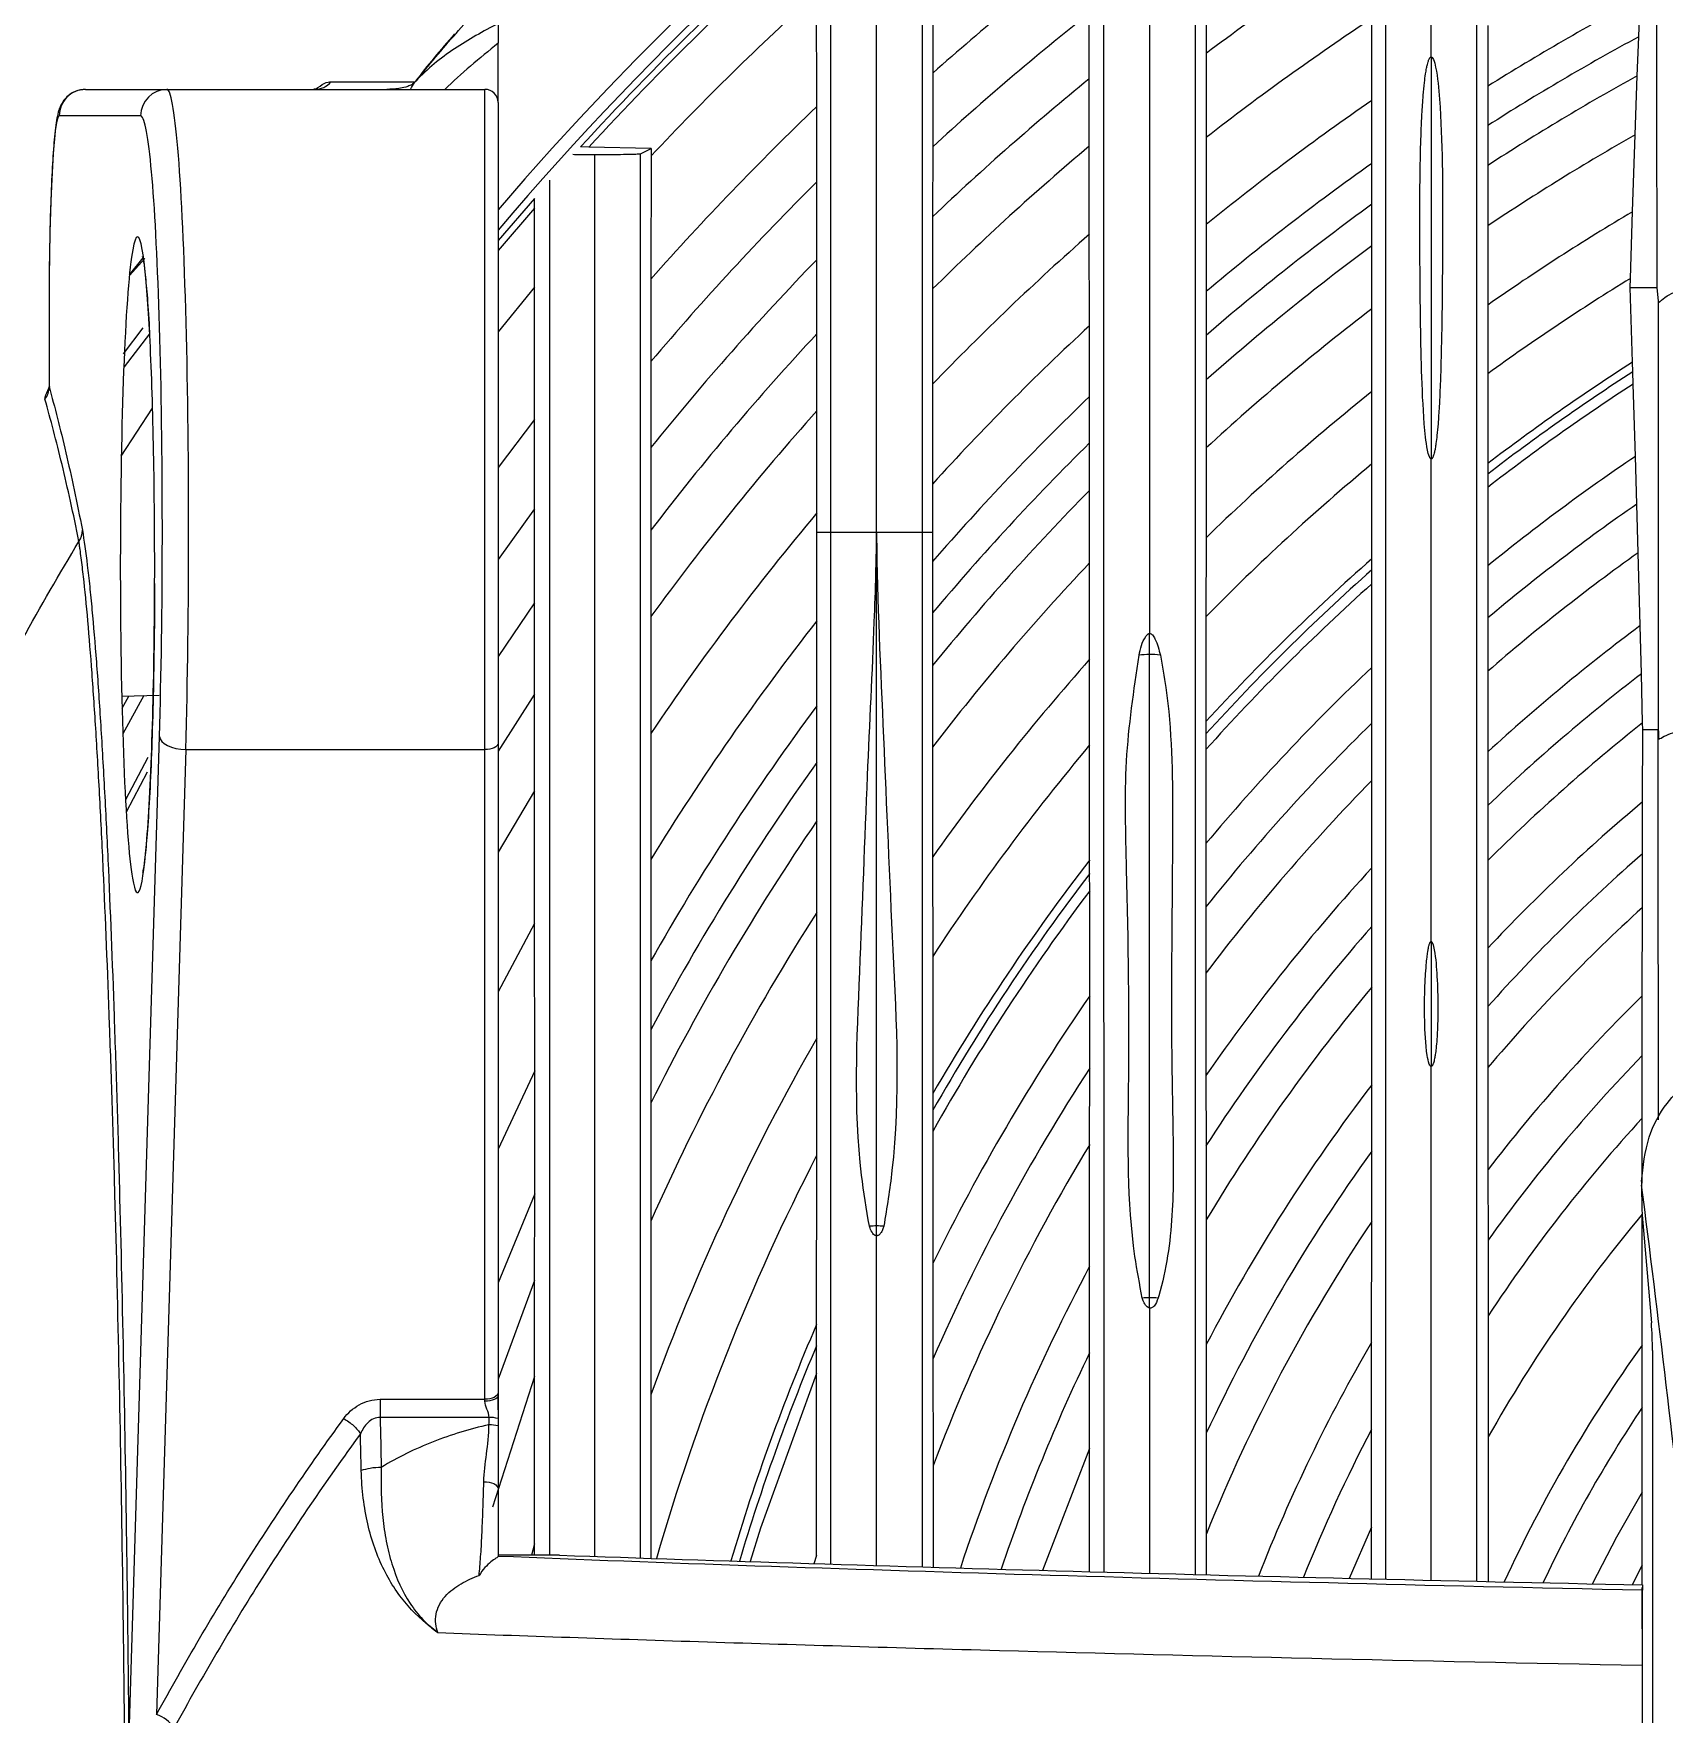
# Model space of a CAD drawing. Extents: x 9.3 to 87.2, y 0.6 to 68.8.
# Drawn here: x 77.683 to 79.536, y 27.189 to 29.099 of the extents above; entities that cross this region are included whole.
import ezdxf

# ---------------------------------------------------------------- set-up
doc = ezdxf.new("R2010")
doc.units = 0
doc.header["$MEASUREMENT"] = 0
doc.layers.add('OBJECT', color=7, linetype='CONTINUOUS')

msp = doc.modelspace()

# ---------------------------------------------------------------- linework, layer by layer
at = {"layer": 'OBJECT'}
for p, q in [((78.5728, 29.0155), (78.5727, 29.1442)), ((78.7047, 29.1349), (78.7046, 29.0535)), ((79.0152, 29.1492), (79.0152, 29.076)), ((79.5066, 29.095), (79.5083, 29.1387)), ((78.8825, 29.0471), (78.8825, 29.1214)), ((79.2035, 29.0224), (79.2034, 29.1156)), ((79.3352, 29.1076), (79.3352, 29.0388)), ((78.2109, 29.0202), (78.2109, 29.0875)), ((79.505, 29.0507), (79.5066, 29.095)), ((79.0152, 29.076), (79.0152, 28.9804)), ((79.2709, 29.0719), (79.2709, 28.6154)), ((78.7046, 29.0535), (78.7046, 28.9699)), ((78.8825, 28.9707), (78.8825, 29.0471)), ((79.5026, 28.9836), (79.505, 29.0507)), ((77.7423, 29.0352), (77.8347, 29.0352)), ((77.8347, 29.0352), (78.1959, 29.0352)), ((78.1959, 28.2852), (78.1959, 29.0352)), ((78.2109, 29.0202), (78.2109, 28.2927)), ((79.2035, 28.9511), (79.2035, 29.0224)), ((79.3352, 29.0388), (79.3352, 28.9941)), ((77.8048, 29.0052), (77.7123, 29.0052)), ((78.5728, 28.9299), (78.5728, 29.0155)), ((79.3352, 28.9941), (79.3352, 28.9488)), ((79.4997, 28.8963), (79.5026, 28.9836)), ((78.3139, 28.9696), (78.3043, 28.9698)), ((78.3846, 28.9682), (78.3139, 28.9696)), ((78.3726, 28.9621), (78.3846, 28.9682)), ((78.3846, 28.9682), (78.3846, 28.9596)), ((78.7046, 28.9699), (78.7045, 28.8904)), ((78.8825, 28.8705), (78.8825, 28.9707)), ((79.0152, 28.9804), (79.0152, 28.8815)), ((78.3846, 28.9596), (78.3845, 28.8197)), ((79.2035, 28.9047), (79.2035, 28.9511)), ((79.3352, 28.9488), (79.3352, 28.88)), ((78.5729, 28.8417), (78.5728, 28.9299)), ((78.2521, 28.9114), (78.2109, 28.8634)), ((78.2521, 28.9004), (78.2521, 28.9114)), ((78.2521, 28.9004), (78.2109, 28.8522)), ((78.2522, 28.8104), (78.2521, 28.9004)), ((78.7045, 28.8904), (78.7045, 28.8084)), ((79.2035, 28.8575), (79.2035, 28.9047)), ((79.4972, 28.8205), (79.4997, 28.8963)), ((78.8826, 28.7665), (78.8825, 28.8705)), ((79.0152, 28.8815), (79.0152, 28.8054)), ((79.3352, 28.88), (79.3351, 28.7903)), ((79.2036, 28.7858), (79.2035, 28.8575)), ((77.8097, 28.8432), (77.7921, 28.8238)), ((77.7922, 28.8245), (77.8078, 28.8437)), ((78.573, 28.7575), (78.5729, 28.8417)), ((78.2522, 28.8104), (78.2109, 28.7599)), ((78.2523, 28.6602), (78.2522, 28.8104)), ((78.3845, 28.8197), (78.3845, 28.7259)), ((79.4969, 28.81), (79.4972, 28.8205)), ((78.7045, 28.8084), (78.7044, 28.7002)), ((79.0152, 28.8054), (79.0152, 28.7557)), ((79.4996, 28.7253), (79.4969, 28.81)), ((79.4969, 28.81), (79.5275, 28.81)), ((79.5292, 28.7946), (79.5275, 28.81)), ((79.5292, 28.2997), (79.5292, 28.7946)), ((77.7008, 28.7852), (77.7008, 28.6973)), ((77.7008, 28.7852), (77.7008, 28.6973)), ((77.7008, 28.7852), (77.7008, 28.7852)), ((79.2036, 28.6919), (79.2036, 28.7858)), ((79.3351, 28.7903), (79.3351, 28.7121)), ((77.7853, 28.7349), (77.8078, 28.7642)), ((77.8147, 28.7575), (77.7859, 28.72)), ((78.573, 28.6701), (78.573, 28.7575)), ((78.8826, 28.6862), (78.8826, 28.7665)), ((79.0152, 28.7557), (79.0151, 28.7051)), ((78.3845, 28.7259), (78.3844, 28.6284)), ((79.5, 28.7144), (79.4996, 28.7253)), ((78.7044, 28.7002), (78.7044, 28.5869)), ((79.0151, 28.7051), (79.0151, 28.6279)), ((79.3351, 28.7121), (79.3351, 28.61)), ((79.5004, 28.7004), (79.5, 28.7144)), ((79.5029, 28.6183), (79.5004, 28.7004)), ((78.8827, 28.6335), (78.8826, 28.6862)), ((79.2036, 28.6098), (79.2036, 28.6919)), ((77.7828, 28.6187), (77.8184, 28.673)), ((78.2523, 28.6602), (78.2109, 28.6057)), ((78.2523, 28.5586), (78.2523, 28.6602)), ((78.573, 28.5541), (78.573, 28.6701)), ((78.3844, 28.6284), (78.3844, 28.5345)), ((78.8827, 28.5797), (78.8827, 28.6335)), ((79.0151, 28.6279), (79.0151, 28.5259)), ((79.2035, 28.5021), (79.2036, 28.6098)), ((79.3351, 28.61), (79.3351, 28.5982)), ((79.5045, 28.5642), (79.5029, 28.6183)), ((78.7044, 28.5869), (78.7044, 28.5322)), ((79.3351, 28.5982), (79.3351, 28.5831)), ((79.3351, 28.5831), (79.3352, 28.494)), ((78.8828, 28.4973), (78.8827, 28.5797)), ((79.5061, 28.5088), (79.5045, 28.5642)), ((78.2523, 28.5586), (78.2109, 28.5011)), ((78.2522, 28.452), (78.2523, 28.5586)), ((78.573, 28.5322), (78.573, 28.5541)), ((78.3844, 28.5345), (78.3845, 28.4362)), ((78.573, 28.5322), (78.5889, 28.5322)), ((78.573, 28.4313), (78.573, 28.5322)), ((78.5889, 28.5322), (78.6409, 28.5322)), ((78.6409, 28.5322), (78.6929, 28.5322)), ((78.6409, 28.532), (78.6409, 28.532)), ((78.6409, 27.7442), (78.6409, 28.532)), ((78.6929, 28.5322), (78.7044, 28.5322)), ((78.7044, 28.5322), (78.7044, 28.4987)), ((79.0151, 28.5259), (79.015, 28.4361)), ((79.5083, 28.426), (79.5061, 28.5088)), ((78.7044, 28.4987), (78.7045, 28.4405)), ((78.8828, 28.3878), (78.8828, 28.4973)), ((79.2035, 28.4895), (79.2035, 28.5021)), ((79.2035, 28.4735), (79.2035, 28.4895)), ((79.3352, 28.494), (79.3352, 28.4349)), ((79.2035, 28.3786), (79.2035, 28.4735)), ((78.2522, 28.452), (78.2109, 28.391)), ((78.2523, 28.3483), (78.2522, 28.452)), ((78.3845, 28.4362), (78.3845, 28.3036)), ((78.5729, 28.3349), (78.573, 28.4313)), ((78.7045, 28.4405), (78.7045, 28.3807)), ((79.015, 28.4361), (79.015, 28.317)), ((79.3352, 28.4349), (79.3352, 28.3742)), ((78.9509, 28.3932), (78.9509, 28.4171)), ((79.5097, 28.3713), (79.5083, 28.426)), ((78.9509, 27.6625), (78.9509, 28.3932)), ((78.7045, 28.3807), (78.7045, 28.2881)), ((78.8829, 28.2904), (78.8828, 28.3878)), ((79.2035, 28.3154), (79.2035, 28.3786)), ((79.3352, 28.3742), (79.3353, 28.2827)), ((79.5111, 28.3156), (79.5097, 28.3713)), ((77.7833, 28.3459), (77.8258, 28.347)), ((77.7837, 28.3322), (77.7914, 28.3461)), ((77.8083, 28.3465), (77.7845, 28.3031)), ((78.2523, 28.3483), (78.2109, 28.2834)), ((78.2523, 28.2385), (78.2523, 28.3483)), ((78.5729, 28.2707), (78.5729, 28.3349)), ((79.015, 28.317), (79.015, 28.3031)), ((79.2035, 28.2501), (79.2035, 28.3154)), ((79.5113, 28.308), (79.5111, 28.3156)), ((77.7914, 27.1524), (77.8261, 28.3002)), ((78.3845, 28.3036), (78.3844, 28.1604)), ((79.015, 28.3031), (79.015, 28.2852)), ((79.511, 28.2259), (79.5113, 28.308)), ((79.5113, 28.308), (79.5288, 28.308)), ((77.8128, 28.2762), (77.7876, 28.2283)), ((77.8561, 28.2852), (77.8229, 27.1893)), ((77.8561, 28.2852), (78.1959, 28.2852)), ((78.1959, 27.5472), (78.1959, 28.2852)), ((78.2109, 28.2927), (78.2109, 27.5547)), ((78.7045, 28.2881), (78.7045, 28.1633)), ((78.8829, 28.1599), (78.8829, 28.2904)), ((79.015, 28.2852), (79.0149, 28.1786)), ((79.3353, 28.2827), (79.3353, 28.2218)), ((77.8122, 28.2597), (77.7884, 28.2141)), ((78.5729, 28.2042), (78.5729, 28.2707)), ((78.2523, 28.2385), (78.2109, 28.1687)), ((78.2524, 28.0878), (78.2523, 28.2385)), ((79.2035, 28.1509), (79.2035, 28.2501)), ((79.3353, 28.2218), (79.3353, 28.1593)), ((79.5109, 28.1669), (79.511, 28.2259)), ((78.5729, 28.1002), (78.5729, 28.2042)), ((78.7045, 28.1633), (78.7046, 28.0503)), ((79.0149, 28.1786), (79.015, 28.1066)), ((79.5108, 28.1058), (79.5109, 28.1669)), ((78.3844, 28.1604), (78.3843, 28.0451)), ((78.8829, 28.1445), (78.8829, 28.1599)), ((78.883, 28.1247), (78.8829, 28.1445)), ((79.2035, 28.0844), (79.2035, 28.1509)), ((79.3353, 28.1593), (79.3353, 28.0597)), ((78.883, 28.0054), (78.883, 28.1247)), ((79.015, 28.1066), (79.015, 28.0313)), ((79.5107, 28.0055), (79.5108, 28.1058)), ((78.2524, 28.0878), (78.2109, 28.01)), ((78.2525, 27.9205), (78.2524, 28.0878)), ((78.5728, 27.9573), (78.5729, 28.1002)), ((79.2035, 28.0155), (79.2035, 28.0844)), ((79.2709, 28.0673), (79.2709, 27.9254)), ((78.7046, 28.0503), (78.7046, 27.8946)), ((79.3353, 28.0597), (79.3353, 27.9935)), ((78.3843, 28.0451), (78.3843, 27.9667)), ((79.015, 28.0313), (79.015, 27.9151)), ((79.2034, 27.9043), (79.2035, 28.0155)), ((78.883, 27.9235), (78.883, 28.0054)), ((79.3353, 27.9935), (79.3353, 27.9241)), ((79.5107, 27.9377), (79.5107, 28.0055)), ((78.3843, 27.9667), (78.3843, 27.8838)), ((78.5728, 27.8242), (78.5728, 27.9573)), ((79.5106, 27.8666), (79.5107, 27.9377)), ((78.2525, 27.9205), (78.2109, 27.8315)), ((78.2525, 27.7807), (78.2525, 27.9205)), ((78.8829, 27.8365), (78.883, 27.9235)), ((79.015, 27.9151), (79.0151, 27.8353)), ((79.3353, 27.9241), (79.3354, 27.8082)), ((78.7046, 27.8946), (78.7046, 27.8758)), ((79.2034, 27.8292), (79.2034, 27.9043)), ((78.3843, 27.8838), (78.3843, 27.7497)), ((78.7046, 27.8758), (78.7047, 27.8515)), ((79.5106, 27.7926), (79.5106, 27.8666)), ((78.7047, 27.8515), (78.7048, 27.7015)), ((78.8828, 27.6983), (78.8829, 27.8365)), ((78.5726, 27.6321), (78.5728, 27.8242)), ((79.0151, 27.8353), (79.0151, 27.7509)), ((79.2033, 27.7492), (79.2034, 27.8292)), ((79.3354, 27.8082), (79.3355, 27.728)), ((78.2525, 27.7807), (78.2109, 27.6796)), ((78.2524, 27.682), (78.2525, 27.7807)), ((79.5099, 27.7946), (79.5099, 27.7906)), ((78.3843, 27.7497), (78.3845, 27.5524)), ((78.6409, 27.7329), (78.6409, 27.7442)), ((79.0151, 27.7509), (79.0153, 27.6094)), ((79.2032, 27.6118), (79.2033, 27.7492)), ((79.5105, 27.6086), (79.5106, 27.7575)), ((79.5107, 27.7565), (79.5211, 27.6341)), ((79.3355, 27.728), (79.3356, 27.642)), ((78.7048, 27.7015), (78.7049, 27.5934)), ((78.8827, 27.5999), (78.8828, 27.6983)), ((78.2524, 27.682), (78.2109, 27.5702)), ((78.2523, 27.5732), (78.2524, 27.682)), ((78.9509, 27.6508), (78.9509, 27.6625)), ((78.5726, 27.6081), (78.5726, 27.6321)), ((79.3356, 27.642), (79.3358, 27.5045)), ((78.5725, 27.5766), (78.5726, 27.6081)), ((79.0153, 27.6094), (79.0154, 27.5086)), ((79.2031, 27.5129), (79.2032, 27.6118)), ((79.5105, 27.538), (79.5105, 27.6086)), ((78.7049, 27.5934), (78.705, 27.4718)), ((78.8827, 27.4914), (78.8827, 27.5999)), ((79.5222, 27.6026), (79.5222, 25.7295)), ((78.2523, 27.5732), (78.2045, 27.4245)), ((78.2523, 27.3832), (78.2523, 27.5732)), ((78.5725, 27.3699), (78.5725, 27.5766)), ((78.2109, 27.5547), (78.2109, 27.5512)), ((78.2109, 27.5512), (78.2109, 27.5512)), ((78.3845, 27.5524), (78.3844, 27.3668)), ((78.0768, 27.5472), (78.1959, 27.5472)), ((78.1959, 27.545), (78.1959, 27.5472)), ((78.2109, 27.5352), (78.2109, 27.5352)), ((79.5106, 27.4419), (79.5105, 27.538)), ((78.2006, 27.5266), (78.0768, 27.5266)), ((79.2031, 27.402), (79.2031, 27.5129)), ((79.0154, 27.5086), (79.0154, 27.3945)), ((79.3358, 27.5045), (79.3358, 27.3403)), ((78.8827, 27.4914), (78.8293, 27.3529)), ((78.8826, 27.3517), (78.8827, 27.4914)), ((78.705, 27.4718), (78.705, 27.3564)), ((79.5107, 27.3587), (79.5106, 27.4419)), ((79.2031, 27.402), (79.1778, 27.3438)), ((79.2031, 27.3433), (79.2031, 27.402)), ((78.2523, 27.3832), (78.2487, 27.3702)), ((78.2523, 27.3702), (78.2523, 27.3832)), ((79.0154, 27.3945), (79.0154, 27.3481)), ((78.2806, 27.3702), (78.2109, 27.3702)), ((78.5725, 27.3699), (78.5696, 27.3605)), ((79.5107, 27.3587), (79.4992, 27.3366)), ((79.5107, 27.3364), (79.5107, 27.3587)), ((79.5108, 27.2386), (79.5107, 27.3333)), ((79.5109, 27.3364), (79.5109, 27.3303)), ((79.5108, 27.1269), (79.5108, 27.2386))]:
    msp.add_line(p, q, dxfattribs=at)
at = {"layer": 'OBJECT', "flags": 128}
for points in [[(78.1173, 29.0446), (78.1167, 29.0439), (78.1166, 29.0439)], [(77.7347, 28.5216), (77.7347, 28.5216), (77.7347, 28.5217)], [(77.7347, 28.5217), (77.7347, 28.5217), (77.7347, 28.5217)], [(77.8261, 28.3002), (77.8269, 28.2973), (77.8288, 28.2946), (77.8316, 28.2921), (77.8354, 28.2898), (77.8398, 28.2879), (77.8449, 28.2865), (77.8504, 28.2856), (77.8561, 28.2852)], [(79.529, 27.8647), (79.529, 27.9496), (79.5289, 28.1332), (79.5288, 28.308), (79.5288, 28.308), (79.5288, 28.308)], [(78.2109, 28.2927), (78.2106, 28.2912), (78.2097, 28.2898), (78.2084, 28.2885), (78.2065, 28.2874), (78.2042, 28.2865), (78.2016, 28.2858), (78.1988, 28.2853), (78.1959, 28.2852)], [(78.5725, 27.5766), (78.5091, 27.4009), (78.4973, 27.3628)], [(78.2109, 27.5547), (78.2106, 27.5533), (78.2097, 27.5519), (78.2084, 27.5506), (78.2065, 27.5494), (78.2042, 27.5485), (78.2016, 27.5478), (78.1988, 27.5474), (78.1959, 27.5472)], [(78.2109, 27.5512), (78.2106, 27.55), (78.2097, 27.5488), (78.2084, 27.5478), (78.2065, 27.5468), (78.2042, 27.5461), (78.2016, 27.5455), (78.1988, 27.5451), (78.1959, 27.545)], [(78.1946, 27.4536), (78.1977, 27.4536), (78.2007, 27.4532), (78.2035, 27.4525), (78.206, 27.4515), (78.2081, 27.4502), (78.2096, 27.4487), (78.2106, 27.4471), (78.2109, 27.4454)], [(79.5106, 27.4419), (79.4814, 27.3905), (79.4543, 27.3379), (79.4541, 27.3376)]]:
    msp.add_lwpolyline(points, dxfattribs=at)
at = {"layer": 'OBJECT'}
for centre, radius, start, end in [((80.8209, 26.6652), 3.435, 90.5004, 139.4488), ((80.8209, 26.6652), 3.42, 112.0832, 139.7434), ((80.8209, 26.6652), 3.4123, 131.2121, 137.5179), ((80.8209, 26.6652), 3.4051, 131.3185, 137.411), ((80.8209, 26.6652), 3.1911, 127.4051, 131.5437), ((80.8209, 26.6652), 3.0121, 122.4802, 126.8326), ((80.8209, 26.6652), 3.3466, 132.204, 136.7173), ((80.8209, 26.6652), 2.8002, 117.9533, 122.0433), ((80.8209, 26.6652), 3.129, 128.2797, 132.5599), ((80.8209, 26.6652), 2.9361, 123.428, 127.9515), ((80.8209, 26.6652), 2.7624, 118.4092, 122.5354), ((78.0025, 29.0596), 0.0244, 270.1038, 319.3542), ((80.8209, 26.6652), 3.071, 129.1393, 133.5636), ((80.8209, 26.6652), 2.7243, 118.8827, 123.0484), ((77.7423, 29.0052), 0.03, 90.0389, 180.0396), ((77.8348, 29.0052), 0.03, 90.04, 180.0396), ((78.1959, 29.0202), 0.015, 0, 90), ((80.8209, 26.6652), 2.8588, 124.4562, 129.1712), ((80.8209, 26.6652), 3.2524, 133.7271, 138.5131), ((80.8209, 26.6652), 2.667, 119.6231, 123.854), ((80.8209, 26.6652), 3.0121, 130.0561, 134.6395), ((80.8209, 26.6652), 2.8002, 125.2814, 130.1544), ((80.8209, 26.6652), 3.1911, 134.7878, 139.775), ((80.8209, 26.6652), 2.7624, 125.8372, 130.8191), ((80.8209, 26.6652), 2.5929, 120.6336, 124.9596), ((80.8209, 26.6652), 2.9361, 131.3136, 136.1244), ((80.8209, 26.6652), 2.7243, 126.4176, 131.5153), ((80.8209, 26.6652), 3.129, 135.9255, 141.139), ((80.8209, 26.6652), 2.5293, 121.5562, 125.9745), ((80.8209, 26.6652), 2.667, 127.3312, 132.6161), ((80.8209, 26.6652), 3.071, 137.054, 142.5029), ((80.8209, 26.6652), 2.8588, 132.6893, 137.762), ((80.8209, 26.6652), 2.4474, 122.6737, 127.378), ((77.6763, 28.6976), 0.0245, 323.8756, 359.3449), ((80.8209, 26.6652), 2.438, 122.8058, 127.5468), ((80.8209, 26.6652), 2.4261, 122.9758, 127.7644), ((80.8209, 26.6652), 2.8002, 133.8029, 139.0975), ((80.8209, 26.6652), 2.5929, 128.5894, 134.142), ((80.8209, 26.6652), 3.0121, 138.2699, 143.9862), ((80.8209, 26.6652), 2.7624, 134.5581, 140.0088), ((80.8209, 26.6652), 2.5293, 129.7497, 135.5602), ((80.8209, 26.6652), 2.3562, 124.0112, 129.0902), ((80.8209, 26.6652), 2.7243, 135.3516, 140.9727), ((80.8209, 26.6652), 2.3106, 124.7298, 130.0138), ((80.8209, 26.6652), 2.9361, 139.9598, 146.0804), ((80.8209, 26.6652), 2.2645, 125.4951, 131.0012), ((80.8209, 26.6652), 2.667, 136.6109, 142.5172), ((80.8209, 26.6652), 2.4474, 131.3639, 137.5518), ((80.8209, 26.6652), 2.438, 131.5588, 137.7938), ((80.8209, 26.6652), 2.4261, 131.8102, 138.1068), ((80.8209, 26.6652), 2.8588, 141.8442, 148.4632), ((80.8209, 26.6652), 2.1962, 126.7019, 132.5665), ((78.9508, 28.3111), 0.0821, 89.9705, 98.2625), ((78.9509, 28.3113), 0.082, 81.4162, 90.0342), ((80.8209, 26.6652), 2.5929, 138.3683, 144.7054), ((80.8209, 26.6652), 2.3562, 133.3483, 140.0368), ((80.8209, 26.6652), 2.1518, 127.5419, 133.663), ((80.8209, 26.6652), 2.8002, 143.3969, 150.4752), ((80.8209, 26.6652), 2.3106, 134.4251, 141.4054), ((80.8209, 26.6652), 2.107, 128.4353, 134.8359), ((80.8209, 26.6652), 2.5293, 140.0158, 146.796), ((80.8209, 26.6652), 2.7624, 144.4657, 151.8904), ((80.8209, 26.6652), 2.2645, 135.5817, 142.8929), ((80.8209, 26.6652), 2.0376, 130.0045, 136.8109), ((80.8209, 26.6652), 2.7243, 145.6039, 153.4293), ((80.8209, 26.6652), 1.9928, 131.0982, 138.1996), ((80.8209, 26.6652), 2.4474, 142.3568, 149.847), ((80.8209, 26.6652), 2.438, 142.6438, 150.2287), ((80.8209, 26.6652), 2.1962, 137.4289, 145.3119), ((80.8209, 26.6652), 2.4261, 143.0155, 150.7261), ((80.8209, 26.6652), 1.9472, 132.2819, 139.7212), ((80.8209, 26.6652), 2.667, 147.4473, 156.0061), ((80.8209, 26.6652), 2.1518, 138.7342, 147.0585), ((80.8209, 26.6652), 2.107, 140.1425, 148.984), ((80.8209, 26.6652), 2.3562, 145.3325, 153.9067), ((80.8209, 26.6652), 1.8743, 134.3474, 142.4237), ((80.8209, 26.6652), 2.5929, 150.1103, 159.9911), ((80.8209, 26.6652), 1.8264, 135.8368, 144.4156), ((80.8209, 26.6652), 2.3106, 147.003, 156.3137), ((80.8209, 26.6652), 2.0376, 142.5449, 152.3937), ((80.8209, 26.6652), 1.7777, 137.4815, 146.6677), ((80.8209, 26.6652), 2.2645, 148.8498, 159.1333), ((80.8209, 26.6652), 2.5293, 152.7276, 163.9058), ((80.8209, 26.6652), 1.9928, 144.261, 154.961), ((78.6409, 27.6316), 0.1125, 89.9913, 94.19), ((78.6409, 27.6316), 0.1125, 85.8099, 90.0088), ((80.8209, 26.6652), 1.9472, 146.1723, 158.0034), ((80.8209, 26.6652), 1.7059, 140.1856, 150.5266), ((80.8209, 26.6652), 2.1962, 151.9384, 161.6802), ((78.9509, 27.5404), 0.1221, 89.992, 93.8377), ((78.9509, 27.5409), 0.1216, 85.4428, 90.0136), ((80.8209, 26.6652), 2.4474, 156.7288, 163.4208), ((79.1349, 27.6041), 0.3873, 359.79, 4.4489), ((80.8209, 26.6652), 2.438, 157.2486, 163.3628), ((80.8209, 26.6652), 1.8743, 149.6671, 158.6894), ((80.8209, 26.6652), 1.6146, 144.248, 155.3047), ((80.8209, 26.6652), 2.1518, 154.2537, 161.3254), ((80.8209, 26.6652), 1.5744, 146.3313, 154.6691), ((78.201, 27.4814), 0.0369, 74.4234, 90.6608), ((78.201, 27.49), 0.0367, 74.3368, 90.6537), ((80.8209, 26.6652), 1.8264, 152.3449, 158.1451), ((77.8064, 27.1463), 0.0461, 37.4386, 69.0192)]:
    msp.add_arc(centre, radius, start, end, dxfattribs=at)
for centre, major_axis, ratio, start_param, end_param in [((77.8347, 28.5352), (0, 0.5), 0.049263, 4.18879, 6.283185), ((77.7123, 28.7852), (0, 0.22), 0.052408, 0, 1.570796), ((77.8048, 28.5352), (0, 0.47), 0.052408, 6.195505, 6.283185), ((77.8048, 28.5352), (0, 0.47), 0.052408, 4.18879, 6.195505), ((77.8012, 28.4952), (0, 0.3725), 0.052408, 5.51324, 6.637187), ((77.8012, 28.4952), (0, 0.3725), 0.052408, 0.354002, 2.843171), ((77.8012, 28.4952), (0, 0.3725), 0.052408, 4.712389, 5.51324), ((77.8012, 28.4952), (0, 0.3725), 0.052408, 4.653537, 4.712389), ((77.8012, 28.4952), (0, 0.3725), 0.052408, 2.843171, 4.653537), ((78.8413, 20.0611), (0, 10.0108), 0.105104, 5.524599, 5.594554), ((79.5109, 27.7911), (-0.0001, 0.0366), 0.028557, 1.585401, 2.805474), ((82.5729, 27.5166), (6, 0), 0.034921, 3.915211, 4.176817)]:
    msp.add_ellipse(centre, major_axis=major_axis, ratio=ratio, start_param=start_param, end_param=end_param, dxfattribs=at)
for points, knots in [([(78.7388, 29.9666), (78.563, 29.8736), (78.3936, 29.7704), (78.1489, 29.6), (78.0692, 29.5408), (77.9135, 29.4177), (77.8376, 29.3538), (77.7266, 29.2545), (77.69, 29.2207), (77.6181, 29.1523), (77.5827, 29.1177), (77.4783, 29.0121), (77.411, 28.9398), (77.2157, 28.7169), (77.0946, 28.5605), (76.9827, 28.3962)], [0, 0, 0, 0, 0.25, 0.25, 0.375, 0.375, 0.5, 0.5, 0.5625, 0.5625, 0.625, 0.625, 0.75, 0.75, 1, 1, 1, 1]), ([(76.992, 28.3964), (77.1029, 28.5599), (77.2232, 28.7161), (77.418, 28.9392), (77.4851, 29.0116), (77.6235, 29.1519), (77.6949, 29.2199), (77.8417, 29.3516), (77.9173, 29.4153), (78.0719, 29.5378), (78.1509, 29.5966), (78.3126, 29.7094), (78.3952, 29.7634), (78.5217, 29.8405), (78.5642, 29.8656), (78.6286, 29.9022), (78.6502, 29.9142), (78.6934, 29.938), (78.7152, 29.9497), (78.737, 29.9613)], [0, 0, 0, 0, 0.25, 0.25, 0.375, 0.375, 0.5, 0.5, 0.625, 0.625, 0.75, 0.75, 0.875, 0.875, 0.9375, 0.9375, 0.96875, 0.96875, 1, 1, 1, 1]), ([(78.7369, 29.9546), (78.6502, 29.9087), (78.5649, 29.8601), (78.3976, 29.7578), (78.2339, 29.6507), (78.0773, 29.5338), (77.9624, 29.4426), (77.9246, 29.4115), (77.8499, 29.3482), (77.8129, 29.316), (77.6309, 29.152), (77.494, 29.0125), (77.3016, 28.7906), (77.2396, 28.7145), (77.1206, 28.5587), (77.0635, 28.4791), (77.0089, 28.3976)], [0, 0, 0, 0, 0.125, 0.125, 0.25, 0.375, 0.375, 0.4375, 0.4375, 0.5, 0.5, 0.75, 0.75, 0.875, 0.875, 1, 1, 1, 1]), ([(77.0155, 28.3979), (77.0698, 28.4792), (77.1267, 28.5588), (77.245, 28.714), (77.3065, 28.7897), (77.4341, 28.9372), (77.5003, 29.0091), (77.637, 29.1486), (77.7073, 29.2162), (77.8521, 29.3468), (77.9265, 29.4098), (78.0794, 29.5315), (78.1577, 29.5899), (78.3176, 29.7018), (78.3992, 29.7552), (78.5659, 29.8571), (78.6509, 29.9055), (78.7373, 29.9513)], [0, 0, 0, 0, 0.125, 0.125, 0.25, 0.25, 0.375, 0.375, 0.5, 0.5, 0.625, 0.625, 0.75, 0.75, 0.875, 0.875, 1, 1, 1, 1]), ([(78.7474, 29.9409), (78.662, 29.8957), (78.5779, 29.8481), (78.4128, 29.7477), (78.332, 29.695), (78.1738, 29.5848), (78.0963, 29.5272), (77.9448, 29.4073), (77.8711, 29.3451), (77.7276, 29.2164), (77.6578, 29.1499), (77.5223, 29.0124), (77.4566, 28.9415), (77.3299, 28.7962), (77.2688, 28.7216), (77.1512, 28.5687), (77.0947, 28.4903), (77.0406, 28.4102)], [0, 0, 0, 0, 0.125, 0.125, 0.25, 0.25, 0.375, 0.375, 0.5, 0.5, 0.625, 0.625, 0.75, 0.75, 0.875, 0.875, 1, 1, 1, 1]), ([(77.0893, 28.4159), (77.1409, 28.4943), (77.1949, 28.5711), (77.3073, 28.7208), (77.3657, 28.7939), (77.4871, 28.9363), (77.5501, 29.0058), (77.6804, 29.1409), (77.7475, 29.2063), (77.8855, 29.3327), (77.9565, 29.3937), (78.1022, 29.5115), (78.1771, 29.5683), (78.4062, 29.731), (78.5652, 29.8298), (78.7305, 29.9187)], [0, 0, 0, 0, 0.125, 0.125, 0.25, 0.25, 0.375, 0.375, 0.5, 0.5, 0.625, 0.625, 0.75, 0.75, 1, 1, 1, 1]), ([(79.2709, 29.0719), (79.2709, 29.1303), (79.2709, 29.2505), (79.2709, 29.4616), (79.2709, 29.6072), (79.2709, 29.6975)], [0, 0, 0, 0, 0.2635522, 0.5429809, 1, 1, 1, 1]), ([(79.3226, 27.3406), (79.3226, 27.4161), (79.3226, 27.5841), (79.3226, 27.8239), (79.3226, 28.0638), (79.3226, 28.2822), (79.3226, 28.4785), (79.3226, 28.6701), (79.3226, 28.8666), (79.3226, 29.0728), (79.3226, 29.2816), (79.3226, 29.4931), (79.3226, 29.6292), (79.3226, 29.6984)], [0, 0, 0, 0, 0.076748, 0.170724, 0.25993, 0.344183, 0.423507, 0.498162, 0.588795, 0.681648, 0.782045, 0.889239, 1, 1, 1, 1]), ([(79.2191, 29.6813), (79.2191, 29.6135), (79.2191, 29.475), (79.2191, 29.2568), (79.2191, 29.036), (79.2191, 28.8164), (79.2191, 28.5882), (79.2191, 28.3588), (79.2191, 28.1175), (79.2191, 27.8707), (79.2191, 27.6146), (79.2191, 27.4309), (79.2191, 27.3429)], [0, 0, 0, 0, 0.109442, 0.223712, 0.329874, 0.428294, 0.525911, 0.629748, 0.71751, 0.810757, 0.909396, 1, 1, 1, 1]), ([(78.6409, 28.5322), (78.6409, 28.606), (78.6409, 28.7536), (78.6409, 29.0043), (78.6409, 29.1708), (78.6409, 29.2726)], [0, 0, 0, 0, 0.280082, 0.560024, 1, 1, 1, 1]), ([(78.6929, 28.5322), (78.6929, 28.6061), (78.6929, 28.7538), (78.6929, 29.0049), (78.6929, 29.1716), (78.6929, 29.2734)], [0, 0, 0, 0, 0.2800818, 0.5600234, 1, 1, 1, 1]), ([(78.8988, 29.272), (78.8988, 29.1825), (78.8988, 29.0067), (78.8988, 28.7257), (78.8988, 28.4464), (78.8988, 28.1732), (78.8988, 27.9024), (78.8989, 27.6328), (78.8989, 27.4438), (78.8989, 27.3512)], [0, 0, 0, 0, 0.169042, 0.332288, 0.484209, 0.621568, 0.750608, 0.877793, 1, 1, 1, 1]), ([(78.9509, 29.2718), (78.9509, 29.1952), (78.9509, 29.0441), (78.9509, 28.819), (78.9509, 28.6111), (78.9509, 28.4805), (78.9509, 28.4171)], [0, 0, 0, 0, 0.2943602, 0.581245, 0.7968207, 1, 1, 1, 1]), ([(79.0027, 29.272), (79.0027, 29.1825), (79.0027, 29.0067), (79.0027, 28.7257), (79.0027, 28.4464), (79.0028, 28.1732), (79.0028, 27.9024), (79.0028, 27.6319), (79.0028, 27.442), (79.0028, 27.3485)], [0, 0, 0, 0, 0.168834, 0.331878, 0.483612, 0.620802, 0.749682, 0.87671, 1, 1, 1, 1]), ([(78.5889, 28.5322), (78.5889, 28.6061), (78.5889, 28.7538), (78.5889, 28.9957), (78.5889, 29.154), (78.5889, 29.2474)], [0, 0, 0, 0, 0.290799, 0.581453, 1, 1, 1, 1]), ([(79.5275, 28.81), (79.5275, 28.81), (79.5275, 28.8795), (79.5273, 28.9925), (79.5271, 29.122), (79.5269, 29.1884), (79.5269, 29.2173), (79.5269, 29.2173)], [0, 0, 0, 0, 0.000002, 0.499459, 0.749669, 0.999997, 1, 1, 1, 1]), ([(78.1173, 29.0446), (78.1248, 29.0537), (78.1323, 29.0628), (78.1475, 29.0808), (78.1553, 29.0898), (78.1708, 29.1078), (78.1787, 29.1167), (78.1946, 29.1345), (78.2027, 29.1434), (78.2109, 29.1522)], [0, 0, 0, 0, 0.25, 0.25, 0.5, 0.5, 0.75, 0.75, 1, 1, 1, 1]), ([(78.1615, 29.0984), (78.1535, 29.0893), (78.1457, 29.0802), (78.1307, 29.0621), (78.1236, 29.0531), (78.1173, 29.0446)], [0, 0, 0, 0, 0.5, 0.5, 1, 1, 1, 1]), ([(78.2109, 29.1099), (78.2024, 29.1055), (78.194, 29.101), (78.1774, 29.0915), (78.1693, 29.0865), (78.1613, 29.0813)], [0, 0, 0, 0, 0.5, 0.5, 1, 1, 1, 1]), ([(78.2109, 29.1099), (78.2109, 29.1076), (78.2109, 29.1034), (78.2109, 29.0974), (78.2109, 29.0922), (78.2109, 29.089), (78.2109, 29.0875)], [0, 0, 0, 0, 0.3105889, 0.5789244, 0.8078542, 1, 1, 1, 1]), ([(78.1613, 29.0813), (78.1533, 29.0759), (78.1456, 29.0702), (78.1309, 29.0581), (78.1238, 29.0516), (78.1173, 29.0446)], [0, 0, 0, 0, 0.5, 0.5, 1, 1, 1, 1]), ([(78.2109, 29.0875), (78.2003, 29.079), (78.1898, 29.0704), (78.1694, 29.053), (78.1595, 29.0441), (78.1504, 29.0352)], [0, 0, 0, 0, 0.5, 0.5, 1, 1, 1, 1]), ([(79.2709, 28.6154), (79.2708, 28.6154), (79.2706, 28.6155), (79.2702, 28.6157), (79.2695, 28.6164), (79.2679, 28.6196), (79.265, 28.6327), (79.2602, 28.6857), (79.2587, 28.7697), (79.2577, 28.8759), (79.2582, 28.9525), (79.2601, 29.0033), (79.2616, 29.0261), (79.263, 29.0414), (79.2643, 29.0516), (79.2654, 29.0585), (79.2664, 29.0631), (79.2672, 29.0661), (79.2679, 29.0682), (79.2685, 29.0695), (79.2691, 29.0705), (79.2695, 29.0712), (79.27, 29.0716), (79.2704, 29.0719), (79.2707, 29.0719), (79.2708, 29.0719), (79.2709, 29.0719)], [0, 0, 0, 0, 0.000459, 0.001037, 0.002137, 0.006183, 0.022225, 0.086119, 0.341385, 0.558432, 0.778026, 0.850867, 0.899686, 0.932428, 0.954405, 0.969173, 0.979112, 0.985817, 0.990355, 0.993443, 0.995561, 0.997451, 0.99862, 0.999247, 0.999765, 1, 1, 1, 1]), ([(79.2709, 29.0719), (79.271, 29.0719), (79.2712, 29.0719), (79.2717, 29.0717), (79.2726, 29.0709), (79.2745, 29.0671), (79.2781, 29.0514), (79.2837, 28.9878), (79.2841, 28.8847), (79.2833, 28.7769), (79.2816, 28.709), (79.2802, 28.6781), (79.2789, 28.6573), (79.2777, 28.6434), (79.2765, 28.634), (79.2756, 28.6278), (79.2747, 28.6236), (79.274, 28.6208), (79.2734, 28.6189), (79.2729, 28.6176), (79.2725, 28.6168), (79.2721, 28.6162), (79.2717, 28.6157), (79.2713, 28.6155), (79.2711, 28.6154), (79.2709, 28.6154), (79.2709, 28.6154)], [0, 0, 0, 0, 0.000501, 0.001151, 0.00236, 0.007574, 0.028162, 0.110155, 0.437763, 0.717794, 0.81063, 0.872803, 0.914462, 0.942394, 0.961138, 0.973731, 0.982205, 0.987919, 0.991787, 0.994417, 0.99622, 0.997472, 0.998806, 0.999341, 0.999785, 1, 1, 1, 1]), ([(78.0034, 29.0354), (78.007, 29.0379), (78.0151, 29.0435), (78.0189, 29.0436), (78.021, 29.0437)], [0, 0, 0, 0, 0.442492, 1, 1, 1, 1]), ([(78.1161, 29.0432), (78.115, 29.0421), (78.114, 29.0415), (78.1121, 29.0403), (78.1113, 29.0399), (78.1088, 29.0388), (78.1074, 29.0383), (78.1032, 29.037), (78.1006, 29.0365), (78.0933, 29.0354), (78.0889, 29.0352), (78.0846, 29.0352)], [0, 0, 0, 0, 0.0625, 0.0625, 0.125, 0.125, 0.25, 0.25, 0.5, 0.5, 1, 1, 1, 1]), ([(77.7423, 29.0352), (77.7382, 29.0347), (77.7309, 29.0339), (77.7223, 29.0283), (77.7169, 29.0223), (77.7136, 29.0164), (77.7112, 29.0098), (77.7089, 28.9995), (77.7066, 28.9807), (77.7043, 28.9473), (77.7025, 28.9063), (77.7013, 28.8579), (77.7008, 28.8164), (77.7008, 28.792), (77.7008, 28.7852)], [0, 0, 0, 0, 0.034798, 0.063542, 0.089648, 0.116173, 0.150853, 0.221866, 0.376895, 0.514562, 0.659536, 0.802547, 0.944897, 1, 1, 1, 1]), ([(78.0045, 29.0352), (78.0048, 29.0353), (78.0056, 29.0354), (78.0028, 29.0355), (78.0014, 29.0356)], [0, 0, 0, 0, 0.469999, 1, 1, 1, 1]), ([(78.2956, 28.9614), (78.2984, 28.9613), (78.306, 28.9612), (78.3151, 28.9612), (78.3209, 28.9612)], [0, 0, 0, 0, 0.367901, 1, 1, 1, 1]), ([(78.3209, 28.9612), (78.3238, 28.9612), (78.3325, 28.9612), (78.3466, 28.9613), (78.3605, 28.9615), (78.3702, 28.9618), (78.3718, 28.962), (78.3726, 28.9621)], [0, 0, 0, 0, 0.108821, 0.327374, 0.549768, 0.774793, 1, 1, 1, 1]), ([(78.3209, 27.3689), (78.3209, 27.4315), (78.3209, 27.5858), (78.3209, 27.8115), (78.3209, 28.048), (78.3209, 28.2714), (78.3209, 28.4739), (78.3209, 28.6556), (78.3209, 28.8165), (78.3209, 28.914), (78.3209, 28.9612)], [0, 0, 0, 0, 0.101969, 0.251093, 0.392267, 0.523634, 0.663708, 0.786577, 0.896589, 1, 1, 1, 1]), ([(78.3726, 27.3672), (78.3726, 27.4306), (78.3726, 27.5857), (78.3726, 27.8122), (78.3726, 28.0488), (78.3726, 28.2722), (78.3726, 28.4747), (78.3726, 28.6565), (78.3726, 28.8174), (78.3726, 28.9149), (78.3726, 28.9621)], [0, 0, 0, 0, 0.1030489, 0.2520267, 0.3930491, 0.5242615, 0.6641458, 0.7868348, 0.8966999, 1, 1, 1, 1]), ([(78.2691, 28.9321), (78.2691, 28.8939), (78.2691, 28.8043), (78.2691, 28.65), (78.2691, 28.4639), (78.2691, 28.2422), (78.2691, 28.0025), (78.2691, 27.7557), (78.2691, 27.5506), (78.2691, 27.4167), (78.2691, 27.3702)], [0, 0, 0, 0, 0.085508, 0.200328, 0.328998, 0.475948, 0.639499, 0.777833, 0.922891, 1, 1, 1, 1]), ([(77.807, 28.845), (77.807, 28.845), (77.8067, 28.846), (77.808, 28.8406), (77.8097, 28.8277), (77.8122, 28.8015), (77.8139, 28.7778), (77.8147, 28.7607), (77.8148, 28.7593)], [0, 0, 0, 0, 0.017464, 0.179329, 0.398301, 0.670166, 0.971696, 1, 1, 1, 1]), ([(79.5292, 28.7946), (79.5292, 28.7945), (79.5293, 28.7937), (79.5298, 28.7933), (79.532, 28.7952), (79.5377, 28.8004), (79.5488, 28.8058), (79.5622, 28.8095), (79.5724, 28.8098), (79.5774, 28.81)], [0, 0, 0, 0, 0.018055, 0.08366, 0.166712, 0.400673, 0.60775, 0.803655, 1, 1, 1, 1]), ([(77.6961, 28.6831), (77.6962, 28.6846), (77.6964, 28.6877), (77.7, 28.6947), (77.7018, 28.6984)], [0, 0, 0, 0, 0.472028, 1, 1, 1, 1]), ([(77.7007, 28.698), (77.7007, 28.6977), (77.7008, 28.6963), (77.7005, 28.6947), (77.7002, 28.6935), (77.7002, 28.6934), (77.7005, 28.6943), (77.7011, 28.6958), (77.7015, 28.6966)], [0, 0, 0, 0, 0.046298, 0.229995, 0.371151, 0.519581, 0.717903, 1, 1, 1, 1]), ([(77.7008, 28.6973), (77.7071, 28.6743), (77.7135, 28.6495), (77.7261, 28.5955), (77.7324, 28.5663), (77.7386, 28.5343)], [0, 0, 0, 0, 0.5, 0.5, 1, 1, 1, 1]), ([(77.7347, 28.5217), (77.7283, 28.5534), (77.7219, 28.5823), (77.709, 28.6358), (77.7026, 28.6603), (77.6961, 28.6831)], [0, 0, 0, 0, 0.5, 0.5, 1, 1, 1, 1]), ([(79.2709, 28.0673), (79.2709, 28.1784), (79.2709, 28.3696), (79.2709, 28.5428), (79.2709, 28.6154)], [0, 0, 0, 0, 0.580628, 1, 1, 1, 1]), ([(77.7386, 28.5343), (77.7405, 28.5229), (77.7424, 28.5096), (77.7451, 28.487), (77.746, 28.4789), (77.7478, 28.4621), (77.7486, 28.4533), (77.7512, 28.4258), (77.7528, 28.4059), (77.7561, 28.3635), (77.7576, 28.3409), (77.7599, 28.3051), (77.7606, 28.2929), (77.7621, 28.2677), (77.7628, 28.2548), (77.7649, 28.2153), (77.7663, 28.188), (77.7702, 28.1038), (77.7725, 28.0442), (77.7757, 27.951), (77.7768, 27.9192), (77.7788, 27.8544), (77.7797, 27.8213), (77.7824, 27.721), (77.7839, 27.6526), (77.7867, 27.5136), (77.7878, 27.443), (77.7894, 27.3353), (77.7898, 27.2991), (77.7907, 27.2262), (77.791, 27.1894), (77.7914, 27.1524)], [0, 0, 0, 0, 0.0625, 0.0625, 0.09375, 0.09375, 0.125, 0.125, 0.1875, 0.1875, 0.25, 0.25, 0.28125, 0.28125, 0.3125, 0.3125, 0.375, 0.375, 0.5, 0.5, 0.5625, 0.5625, 0.625, 0.625, 0.75, 0.75, 0.875, 0.875, 0.9375, 0.9375, 1, 1, 1, 1]), ([(78.5889, 27.3602), (78.5889, 27.429), (78.5889, 27.5905), (78.5889, 27.8286), (78.5889, 28.0787), (78.5889, 28.3151), (78.5889, 28.4602), (78.5889, 28.5322)], [0, 0, 0, 0, 0.158774, 0.372659, 0.587292, 0.795201, 1, 1, 1, 1]), ([(78.6326, 27.7439), (78.6294, 27.7632), (78.6135, 27.8591), (78.6225, 28.034), (78.6295, 28.2441), (78.6371, 28.3921), (78.6398, 28.4751), (78.6405, 28.5052), (78.6408, 28.5194), (78.6409, 28.5265), (78.6409, 28.5298), (78.6409, 28.5312), (78.6409, 28.5316), (78.6409, 28.5319), (78.6409, 28.532), (78.6409, 28.532)], [0, 0, 0, 0, 0.070565, 0.350846, 0.630744, 0.861215, 0.935041, 0.968568, 0.985332, 0.993714, 0.997905, 0.998952, 0.999476, 0.999738, 1, 1, 1, 1]), ([(78.6409, 28.532), (78.6409, 28.5321), (78.6409, 28.5321), (78.6409, 28.5322), (78.6409, 28.5322)], [0, 0, 0, 0, 0.559654, 1, 1, 1, 1]), ([(78.6409, 28.532), (78.6409, 28.532), (78.6409, 28.5319), (78.6409, 28.5316), (78.6409, 28.5311), (78.6409, 28.5295), (78.6415, 28.4546), (78.649, 28.301), (78.6585, 28.0599), (78.6692, 27.8694), (78.6525, 27.7649), (78.6491, 27.7439)], [0, 0, 0, 0, 0.000149, 0.000446, 0.00104, 0.002229, 0.006986, 0.312547, 0.618174, 0.923157, 1, 1, 1, 1]), ([(78.6929, 27.3568), (78.6929, 27.4268), (78.6929, 27.5895), (78.6929, 27.8286), (78.6929, 28.0787), (78.6929, 28.3151), (78.6929, 28.4602), (78.6929, 28.5322)], [0, 0, 0, 0, 0.160972, 0.374299, 0.588371, 0.795736, 1, 1, 1, 1]), ([(77.7868, 27.1501), (77.7864, 27.1867), (77.786, 27.2232), (77.7852, 27.2955), (77.7847, 27.3313), (77.7831, 27.4381), (77.7819, 27.5081), (77.779, 27.6458), (77.7774, 27.7135), (77.7747, 27.8129), (77.7737, 27.8458), (77.7717, 27.91), (77.7706, 27.9415), (77.7673, 28.0339), (77.7649, 28.093), (77.7611, 28.1766), (77.7598, 28.2037), (77.7577, 28.2429), (77.757, 28.2557), (77.7555, 28.2807), (77.7548, 28.2929), (77.7526, 28.3285), (77.7511, 28.3509), (77.748, 28.3931), (77.7465, 28.413), (77.7432, 28.4496), (77.7416, 28.4665), (77.739, 28.4892), (77.7381, 28.4963), (77.7368, 28.5063), (77.7362, 28.5112), (77.7354, 28.5165), (77.7351, 28.5187), (77.7349, 28.5202), (77.7348, 28.5209), (77.7346, 28.5216)], [0, 0, 0, 0, 0.0625, 0.0625, 0.125, 0.125, 0.25, 0.25, 0.375, 0.375, 0.4375, 0.4375, 0.5, 0.5, 0.625, 0.625, 0.6875, 0.6875, 0.71875, 0.71875, 0.75, 0.75, 0.8125, 0.8125, 0.875, 0.875, 0.9375, 0.9375, 0.96875, 0.96875, 0.984375, 0.992188, 0.996094, 0.996094, 1, 1, 1, 1]), ([(77.8206, 28.4738), (77.8206, 28.4692), (77.8206, 28.4421), (77.82, 28.3932), (77.8188, 28.3301), (77.8169, 28.2728), (77.8146, 28.2234), (77.8119, 28.185), (77.8095, 28.16), (77.8074, 28.1469), (77.8071, 28.1459), (77.807, 28.1456)], [0, 0, 0, 0, 0.028807, 0.168341, 0.307915, 0.44723, 0.585996, 0.723574, 0.84465, 0.945758, 1, 1, 1, 1]), ([(78.939, 28.3924), (78.9407, 28.3998), (78.9424, 28.4078), (78.9477, 28.4152), (78.9489, 28.4164), (78.9501, 28.417), (78.9507, 28.4171), (78.9509, 28.4171)], [0, 0, 0, 0, 0.808261, 0.877493, 0.947201, 0.979061, 1, 1, 1, 1]), ([(78.9509, 28.4171), (78.9512, 28.4171), (78.9519, 28.4171), (78.953, 28.4165), (78.9552, 28.4147), (78.9596, 28.4067), (78.9616, 28.3986), (78.9632, 28.3923)], [0, 0, 0, 0, 0.027025, 0.059823, 0.116713, 0.300963, 1, 1, 1, 1]), ([(78.9427, 27.6622), (78.9397, 27.678), (78.9248, 27.7564), (78.9285, 27.9233), (78.9266, 28.1094), (78.9211, 28.2721), (78.9331, 28.3524), (78.939, 28.3924)], [0, 0, 0, 0, 0.0631566, 0.3141764, 0.6559932, 0.8284295, 1, 1, 1, 1]), ([(78.9632, 28.3923), (78.9654, 28.3802), (78.9763, 28.3196), (78.9781, 28.1712), (78.9745, 28.0026), (78.9777, 27.8492), (78.9786, 27.7565), (78.9701, 27.6935), (78.9609, 27.663), (78.9606, 27.6621)], [0, 0, 0, 0, 0.052127, 0.260581, 0.628663, 0.75159, 0.874449, 0.996169, 1, 1, 1, 1]), ([(79.5288, 28.308), (79.5288, 28.3079), (79.5289, 28.3073), (79.529, 28.304), (79.5291, 28.3012), (79.5292, 28.2997)], [0, 0, 0, 0, 0.117833, 0.524511, 1, 1, 1, 1]), ([(79.5292, 28.2997), (79.5293, 28.299), (79.5293, 28.2977), (79.5299, 28.2972), (79.5316, 28.298), (79.5371, 28.3014), (79.5443, 28.3043), (79.5495, 28.3051), (79.5499, 28.3051)], [0, 0, 0, 0, 0.074066, 0.150652, 0.24747, 0.61964, 0.973452, 1, 1, 1, 1]), ([(79.2709, 27.9254), (79.2708, 27.9254), (79.2706, 27.9254), (79.2702, 27.9256), (79.2694, 27.9264), (79.2676, 27.9305), (79.2646, 27.9477), (79.2633, 27.9744), (79.2633, 28.0042), (79.2641, 28.0252), (79.2651, 28.0392), (79.266, 28.0486), (79.2669, 28.0549), (79.2676, 28.0591), (79.2682, 28.0619), (79.2687, 28.0638), (79.2691, 28.0651), (79.2695, 28.066), (79.2699, 28.0666), (79.2702, 28.067), (79.2705, 28.0672), (79.2707, 28.0673), (79.2708, 28.0673), (79.2709, 28.0673)], [0, 0, 0, 0, 0.001791, 0.004142, 0.008453, 0.023139, 0.09304, 0.370848, 0.576813, 0.71516, 0.808074, 0.870488, 0.912447, 0.940688, 0.959739, 0.972628, 0.981392, 0.987398, 0.99156, 0.995982, 0.997755, 0.999226, 1, 1, 1, 1]), ([(79.2709, 28.0673), (79.271, 28.0673), (79.2711, 28.0673), (79.2714, 28.0671), (79.272, 28.0665), (79.2734, 28.0635), (79.2759, 28.0503), (79.2778, 28.0264), (79.2786, 27.9974), (79.2783, 27.9736), (79.2775, 27.9576), (79.2766, 27.9468), (79.2757, 27.9396), (79.2749, 27.9348), (79.2742, 27.9315), (79.2736, 27.9293), (79.273, 27.9279), (79.2725, 27.9268), (79.2721, 27.9261), (79.2716, 27.9256), (79.2713, 27.9254), (79.271, 27.9254), (79.2709, 27.9254)], [0, 0, 0, 0, 0.001329, 0.003074, 0.006297, 0.017479, 0.071214, 0.284802, 0.518441, 0.675322, 0.780747, 0.851666, 0.899436, 0.931673, 0.953487, 0.968304, 0.978429, 0.98541, 0.992312, 0.99526, 0.998236, 1, 1, 1, 1]), ([(79.2709, 27.3418), (79.2709, 27.3661), (79.2709, 27.4828), (79.2709, 27.6798), (79.2709, 27.8447), (79.2709, 27.9254)], [0, 0, 0, 0, 0.118388, 0.568643, 1, 1, 1, 1]), ([(79.5099, 27.7946), (79.5117, 27.8118), (79.5149, 27.8433), (79.5355, 27.8823), (79.5626, 27.9087), (79.5897, 27.9207), (79.6068, 27.9217), (79.6123, 27.9221)], [0, 0, 0, 0, 0.284536, 0.52387, 0.715594, 0.908516, 1, 1, 1, 1]), ([(78.6409, 27.7329), (78.6405, 27.733), (78.6396, 27.7331), (78.6381, 27.7339), (78.6355, 27.7366), (78.6339, 27.7402), (78.6329, 27.7432), (78.6326, 27.7439)], [0, 0, 0, 0, 0.0737706, 0.1689582, 0.3352579, 0.8334907, 1, 1, 1, 1]), ([(78.6491, 27.7439), (78.6487, 27.7425), (78.6477, 27.7397), (78.646, 27.7365), (78.6442, 27.7344), (78.6428, 27.7333), (78.6416, 27.733), (78.641, 27.733), (78.6409, 27.7329)], [0, 0, 0, 0, 0.310389, 0.628913, 0.761248, 0.894698, 0.970341, 1, 1, 1, 1]), ([(78.6409, 27.3585), (78.6409, 27.4122), (78.6409, 27.5409), (78.6409, 27.6622), (78.6409, 27.7329)], [0, 0, 0, 0, 0.417244, 1, 1, 1, 1]), ([(78.9509, 27.6508), (78.9503, 27.651), (78.949, 27.6514), (78.9464, 27.6539), (78.9443, 27.6576), (78.9432, 27.6609), (78.9427, 27.6622)], [0, 0, 0, 0, 0.11024, 0.273219, 0.70661, 1, 1, 1, 1]), ([(78.9606, 27.6621), (78.9595, 27.6588), (78.9581, 27.6551), (78.9548, 27.6518), (78.9533, 27.6509), (78.9519, 27.6507), (78.9512, 27.6508), (78.9509, 27.6508)], [0, 0, 0, 0, 0.6484524, 0.7598636, 0.87221, 0.9465614, 1, 1, 1, 1]), ([(78.9509, 27.6508), (78.9509, 27.567), (78.9509, 27.4689), (78.9509, 27.3651), (78.9509, 27.3498)], [0, 0, 0, 0, 0.853609, 1, 1, 1, 1]), ([(78.0355, 27.5253), (78.0401, 27.5315), (78.0459, 27.5369), (78.0601, 27.5449), (78.0683, 27.5472), (78.0768, 27.5472)], [0, 0, 0, 0, 0.5, 0.5, 1, 1, 1, 1]), ([(78.2006, 27.5266), (78.2006, 27.5298), (78.1994, 27.5329), (78.1971, 27.5389), (78.1959, 27.542), (78.1959, 27.545)], [0, 0, 0, 0, 0.5, 0.5, 1, 1, 1, 1]), ([(77.8229, 27.1893), (77.8545, 27.2471), (77.8879, 27.3041), (77.9587, 27.4161), (77.9961, 27.4712), (78.0355, 27.5253)], [0, 0, 0, 0, 0.5, 0.5, 1, 1, 1, 1]), ([(78.0355, 27.5253), (78.0394, 27.5231), (78.0433, 27.5203), (78.05, 27.5143), (78.0527, 27.511), (78.0545, 27.508)], [0, 0, 0, 0, 0.5, 0.5, 1, 1, 1, 1]), ([(78.0768, 27.5266), (78.0742, 27.5267), (78.0716, 27.5261), (78.0669, 27.5239), (78.0648, 27.5224), (78.0593, 27.517), (78.0565, 27.5126), (78.0545, 27.508)], [0, 0, 0, 0, 0.25, 0.25, 0.5, 0.5, 1, 1, 1, 1]), ([(78.2005, 27.5183), (78.1789, 27.5134), (78.1576, 27.507), (78.1165, 27.4909), (78.0968, 27.4814), (78.0781, 27.4699)], [0, 0, 0, 0, 0.5, 0.5, 1, 1, 1, 1]), ([(78.1946, 27.4536), (78.1949, 27.4637), (78.1963, 27.4742), (78.199, 27.4957), (78.2003, 27.5068), (78.2005, 27.5183)], [0, 0, 0, 0, 0.5, 0.5, 1, 1, 1, 1]), ([(78.0545, 27.508), (78.0152, 27.4543), (77.978, 27.3996), (77.9075, 27.2883), (77.8744, 27.2317), (77.843, 27.1743)], [0, 0, 0, 0, 0.5, 0.5, 1, 1, 1, 1]), ([(78.0781, 27.4699), (78.074, 27.4698), (78.0696, 27.4694), (78.0617, 27.4681), (78.0581, 27.4672), (78.0554, 27.4662)], [0, 0, 0, 0, 0.5, 0.5, 1, 1, 1, 1]), ([(78.1423, 27.2822), (78.1305, 27.291), (78.119, 27.3008), (78.0983, 27.3242), (78.0891, 27.3377), (78.0774, 27.3612), (78.0738, 27.3697), (78.0677, 27.3871), (78.065, 27.3962), (78.0585, 27.4244), (78.0559, 27.4447), (78.0554, 27.4662)], [0, 0, 0, 0, 0.25, 0.25, 0.5, 0.5, 0.625, 0.625, 0.75, 0.75, 1, 1, 1, 1]), ([(78.0781, 27.4699), (78.0775, 27.4501), (78.078, 27.4311), (78.0808, 27.4037), (78.0821, 27.3947), (78.0855, 27.3772), (78.0877, 27.3685), (78.0954, 27.3437), (78.1021, 27.3287), (78.1152, 27.3088), (78.1201, 27.3027), (78.1307, 27.2915), (78.1364, 27.2866), (78.1423, 27.2822)], [0, 0, 0, 0, 0.25, 0.25, 0.375, 0.375, 0.5, 0.5, 0.75, 0.75, 0.875, 0.875, 1, 1, 1, 1]), ([(78.1892, 27.3471), (78.1899, 27.3537), (78.1905, 27.3607), (78.1916, 27.376), (78.1921, 27.3841), (78.1929, 27.4018), (78.1933, 27.4113), (78.194, 27.4317), (78.1943, 27.4424), (78.1946, 27.4536)], [0, 0, 0, 0, 0.25, 0.25, 0.5, 0.5, 0.75, 0.75, 1, 1, 1, 1]), ([(78.2109, 27.4454), (78.2109, 27.4307), (78.2109, 27.4169), (78.2109, 27.3911), (78.2109, 27.3793), (78.2109, 27.3685)], [0, 0, 0, 0, 0.5, 0.5, 1, 1, 1, 1]), ([(78.2109, 27.3685), (78.2109, 27.3682), (78.2099, 27.3676), (78.2069, 27.3656), (78.2049, 27.3643), (78.1983, 27.359), (78.1932, 27.3537), (78.1892, 27.3471)], [0, 0, 0, 0, 0.25, 0.25, 0.5, 0.5, 1, 1, 1, 1]), ([(79.5109, 27.3303), (79.2666, 27.3355), (79.0355, 27.3413), (78.5995, 27.3542), (78.3973, 27.3612), (78.2109, 27.3688)], [0, 0, 0, 0, 0.5, 0.5, 1, 1, 1, 1]), ([(78.1423, 27.2822), (78.1412, 27.2854), (78.1404, 27.2888), (78.1397, 27.2958), (78.1398, 27.2994), (78.1411, 27.3067), (78.1424, 27.3104), (78.1459, 27.3172), (78.1482, 27.3205), (78.1534, 27.3263), (78.1563, 27.329), (78.1624, 27.3337), (78.1656, 27.3358), (78.1754, 27.3415), (78.1823, 27.3446), (78.1892, 27.3471)], [0, 0, 0, 0, 0.125, 0.125, 0.25, 0.25, 0.375, 0.375, 0.5, 0.5, 0.625, 0.625, 0.75, 0.75, 1, 1, 1, 1]), ([(79.5109, 27.2452), (79.5109, 27.2515), (79.5109, 27.2575), (79.5109, 27.2691), (79.5109, 27.2747), (79.5109, 27.2851), (79.5109, 27.29), (79.5109, 27.299), (79.5109, 27.3031), (79.5109, 27.3141), (79.5109, 27.3198), (79.5109, 27.3276), (79.5109, 27.3299), (79.5109, 27.3303)], [0, 0, 0, 0, 0.125, 0.125, 0.25, 0.25, 0.375, 0.375, 0.5, 0.5, 0.75, 0.75, 1, 1, 1, 1]), ([(78.1423, 27.2822), (78.2402, 27.2785), (78.3423, 27.2751), (78.5018, 27.27), (78.556, 27.2684), (78.6666, 27.2651), (78.723, 27.2635), (79.0099, 27.2557), (79.2533, 27.2501), (79.5109, 27.2452)], [0, 0, 0, 0, 0.25, 0.25, 0.375, 0.375, 0.5, 0.5, 1, 1, 1, 1])]:
    msp.add_open_spline(points, degree=3, knots=knots, dxfattribs=at)
for points in [[(78.021, 29.0437), (78.0518, 29.0438), (78.0837, 29.0438), (78.1166, 29.0439)], [(78.1113, 29.0352), (78.1129, 29.0379), (78.1144, 29.0405), (78.1161, 29.0432)], [(78.1166, 29.0439), (78.1165, 29.0436), (78.1163, 29.0434), (78.1161, 29.0433)], [(77.7347, 28.5217), (77.7372, 28.5255), (77.7386, 28.5299), (77.7386, 28.5343)], [(77.6703, 28.4101), (77.6911, 28.4477), (77.7126, 28.4849), (77.7347, 28.5216)], [(78.2109, 27.5352), (78.2109, 27.5405), (78.2109, 27.5459), (78.2109, 27.5512)], [(78.2109, 27.5512), (78.2109, 27.5459), (78.2109, 27.5405), (78.2109, 27.5352)], [(78.0768, 27.5472), (78.0768, 27.5411), (78.0768, 27.5334), (78.0768, 27.5266)], [(78.2109, 27.5352), (78.2109, 27.5319), (78.2109, 27.5286), (78.2109, 27.5253)], [(78.0768, 27.5266), (78.0773, 27.5078), (78.0777, 27.4889), (78.0781, 27.4699)], [(78.2005, 27.5183), (78.2006, 27.5211), (78.2006, 27.5239), (78.2006, 27.5266)], [(78.2109, 27.5253), (78.2109, 27.5225), (78.2109, 27.5197), (78.2109, 27.517)], [(78.2109, 27.517), (78.2109, 27.4932), (78.2109, 27.4694), (78.2109, 27.4454)], [(78.0554, 27.4662), (78.0551, 27.4802), (78.0548, 27.4941), (78.0545, 27.508)], [(79.5109, 27.0057), (79.5109, 27.0861), (79.5109, 27.1659), (79.5109, 27.2452)]]:
    msp.add_open_spline(points, degree=3, dxfattribs=at)

doc.saveas('drawing.dxf')
